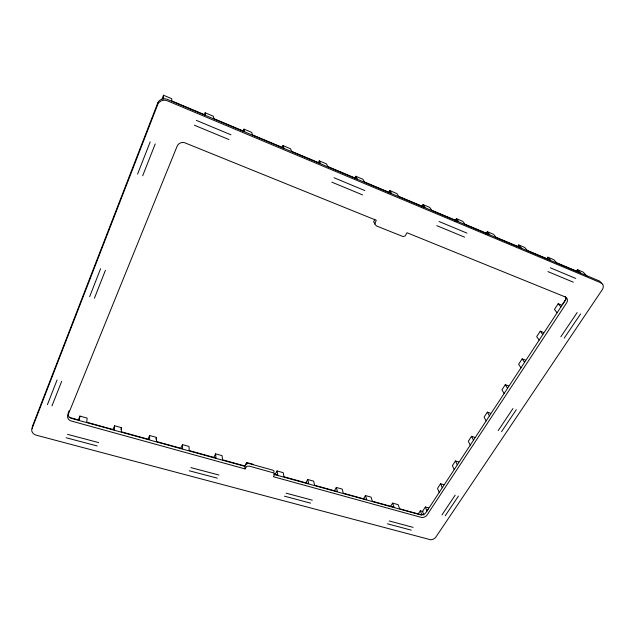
<?xml version="1.0" encoding="UTF-8"?>
<svg xmlns="http://www.w3.org/2000/svg" width="635" height="635" viewBox="0 0 635 635"><rect width="100%" height="100%" fill="white"/><g stroke="black" fill="none" stroke-linecap="round" stroke-linejoin="round"><path stroke-width="0.95" d="M245.348 466.098L222.536 459.788L222.091 455.66L215.598 453.85L216.003 457.97L189.222 450.556L188.984 446.445L182.451 444.627L182.642 448.755L156.527 441.531L156.504 437.404L149.646 435.499L149.622 439.603L121.301 431.768L121.515 427.665L114.602 425.744L113.181 429.006M114.602 425.744L114.34 429.863L86.701 422.211L87.154 418.1L79.891 416.084L78.518 419.41M79.891 416.084L79.383 420.179L69.072 417.322M512.945 408.567L498.221 430.578M516.287 409.702L501.539 431.665M458.454 496.062L445.175 515.85M455.2 495.117L441.936 514.945M577.144 312.587L560.808 336.82M580.565 313.952L564.205 338.13M155.242 143.907L142.669 175.8M57.087 379.944L47.419 404.662M61.69 381.286L51.967 405.932M100.608 268.661L89.654 296.68M105.426 270.304L94.417 298.244M150.193 141.891L137.573 174.101M31.972 428.776L158.004 103.807A7.834 7.477 35.4 0 1 166.934 100.632L601.266 282.964A6.453 4.953 -37.4 0 1 602.663 284.321M161.933 99.179L163.481 95.218L171.728 98.687L171.879 100.981L205.597 115.157L205.176 112.784L213.312 116.213L213.797 118.618L244.705 131.612L243.975 129.135L251.682 132.382L252.468 134.866L283.972 148.114L282.956 145.566L282.146 147.328M68.128 413.131L69.064 410.797M204.224 115.11L205.176 112.784M274.018 472.162L274.018 471.051L272.875 470.178L249.063 463.55L247.221 463.383L245.761 464.32M157.98 102.346L32.496 426.133A6.596 5.136 4.9 0 0 32.322 428.141M243.189 130.945L243.975 129.135M120.801 429.292L121.515 427.665M148.177 438.698L149.646 435.499M155.766 438.999L156.504 437.404M180.935 447.762L182.451 444.627M318.429 162.584L319.262 160.861L326.477 163.901L327.811 166.545L357.315 178.951L355.775 176.252L354.925 177.935M214.043 456.93L215.598 453.85M245.078 468.924L246.84 466.249L249.444 466.146L273.733 472.94L274.645 474.226L273.423 476.734L421.497 517.454A4.731 3.453 -20.1 0 0 426.918 515.247L566.745 302.681A5.556 4.334 -35.7 0 0 565.841 297.188L407.043 232.759L405.122 235.966L402.955 236.53L376.595 226.004L374.682 224.091L376.277 220.297L184.483 142.653A6.469 6.191 18.3 0 0 177.26 145.852L67.754 415.719A5.691 4.516 3.3 0 0 67.675 417.457A5.723 4.54 3.3 0 0 70.747 420.862L245.078 468.924L244.705 466.32L246.65 462.494L253.127 464.296M374.825 219.25L373.642 221.813L374.983 223.885M388.525 193.064L389.819 190.595L396.915 193.588L398.732 196.382L425.006 207.423L423.005 204.581L421.688 206.994M275.423 473.924L277.043 470.956L283.202 472.67L284.02 476.782L308.721 483.616L307.761 479.504L313.626 481.139L314.627 485.267L337.447 491.577L336.32 487.45L342.162 489.077L343.321 493.189L366.76 499.674L365.474 495.562L371.046 497.118L372.372 501.237L394.041 507.23L392.597 503.118L398.153 504.658L399.621 508.762L421.894 514.922L420.306 510.826L418.544 513.54M306.102 482.417L307.761 479.504M455.049 221.012L456.39 218.654L462.756 221.337L465.003 224.242L489.696 234.625L487.307 231.68L485.942 233.982M334.629 490.315L336.32 487.45M363.752 498.38L365.474 495.562M517.811 246.428L518.731 244.919L524.724 247.452L527.344 250.452L550.608 260.239L547.854 257.199L546.925 258.667M390.85 505.881L392.597 503.118M576.556 271.129L577.493 269.684L583.152 272.074L587.097 276.217M562.388 304.665L565.007 300.649M428.514 507.881L425.371 506.992L422.473 511.429L423.902 515.096M443.714 484.695L440.547 483.767L437.499 488.426L439.214 492.442M458.645 461.931L455.454 460.954L452.39 465.645L454.223 469.59M474.742 437.38L471.535 436.348L468.305 441.285L470.257 445.127M490.569 413.25L487.339 412.163L484.084 417.139L486.164 420.902M508.54 385.842L505.285 384.699L501.92 389.842L504.15 393.47M525.439 360.069L522.16 358.87L518.628 364.276L521.002 367.808M543.544 332.462L540.242 331.2L536.67 336.661L539.194 340.058M561.523 305.046L558.197 303.72L554.434 309.475L557.133 312.753M566.293 298.767L426.99 511.072L425.371 506.992M427.966 509.532L425.902 512.667A4.715 3.453 -20.1 0 1 420.521 514.858L273.868 474.377M411.274 530.154L387.429 523.788M413.091 527.367L389.231 520.962M310.578 503.15L284.44 496.173M312.293 500.182L286.131 493.157M217.321 478.171L189.27 470.781M218.932 475.028L190.849 467.59M97.187 445.953L66.159 437.769M98.639 442.587L67.564 434.348M573.31 282.194L547.902 271.605M575.762 278.455L550.331 267.795M464.63 237.172L436.745 225.631M466.971 233.132L439.055 221.512M362.553 194.889L331.859 182.174M364.776 190.564L334.05 177.744M228.917 139.533L194.373 125.214M230.957 134.803L196.358 120.38M274.13 474.059L277.828 475.083L277.043 470.956M244.705 466.32L71.104 418.267A5.699 4.524 3.4 0 1 68.318 415.703A5.667 4.501 3.4 0 1 67.985 414.004M420.306 510.826L422.958 511.564M282.956 145.566L290.56 148.773L291.64 151.344L320.548 163.505L319.262 160.861M355.775 176.252L362.902 179.253L364.498 181.983L391.597 193.381L389.819 190.595M423.005 204.581L429.712 207.407L431.744 210.248L458.589 221.544L456.39 218.654M487.307 231.68L493.609 234.339L496.038 237.284L521.303 247.912L518.731 244.919M547.854 257.199L553.807 259.707L556.577 262.739L580.398 272.756L577.493 269.684M558.197 303.72L560.911 306.959M540.242 331.2L542.806 334.581M522.16 358.87L524.558 362.363M505.285 384.699L507.548 388.326M487.339 412.163L489.442 415.893M471.535 436.348L473.519 440.182M455.454 460.954L457.303 464.868M440.547 483.767L442.285 487.783M246.65 462.494L246.888 464.145M163.481 95.218L163.616 98.941M601.154 283.194A6.485 4.985 -37.5 0 0 600.758 282.337A6.421 4.945 -37.5 0 0 599.361 280.995L166.862 99.179A7.795 7.437 36 0 0 157.972 102.346M565.229 296.37A5.532 4.326 -35.7 0 1 564.999 300.657M602.663 284.297A6.509 5.001 -37.4 0 1 603.25 286.123A6.453 4.953 -37.4 0 1 602.536 289.298L435.832 537.146A5.358 3.834 -20 0 1 430.697 539.774L36.481 435.245A6.628 5.151 4.8 0 1 34.187 434.221A6.675 5.191 4.8 0 1 32.075 431.752A6.628 5.151 4.8 0 1 31.98 428.792"/></g></svg>
